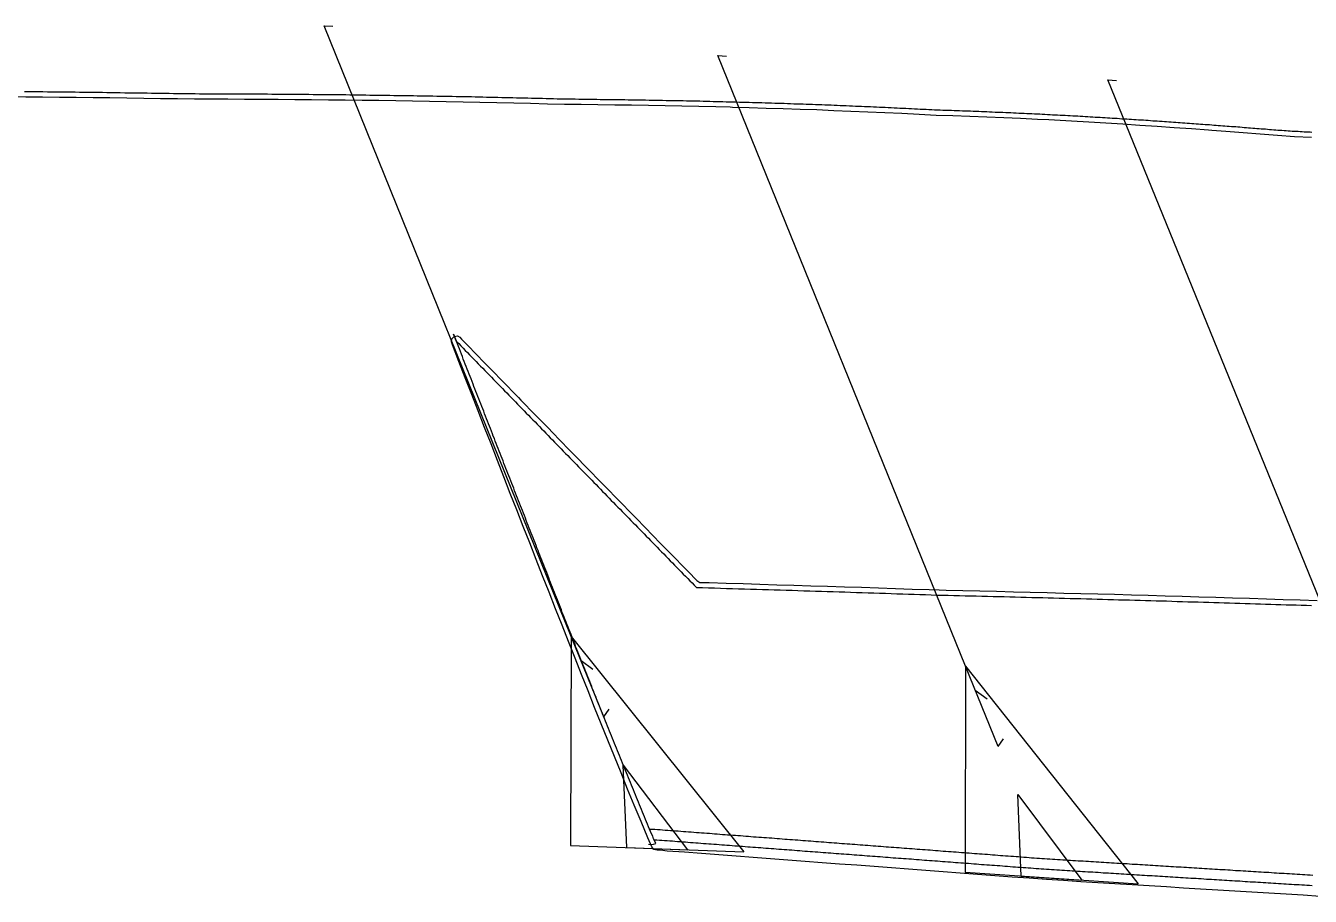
# Model space of a CAD drawing. Extents: x -2251 to 8199, y -2286 to 2329.
# Drawn here: x 2276 to 3757, y -2248 to -1243 of the extents above; entities that cross this region are included whole.
import ezdxf

# ---------------------------------------------------------------- set-up
doc = ezdxf.new("R2010")
doc.units = 0
doc.layers.add('1', color=1, linetype='Continuous')
doc.layers.add('8', color=4, linetype='Continuous')

# ---------------------------------------------------------------- blocks, each defined once
blk = doc.blocks.new('TSR')
at = {"layer": '1'}
blk.add_lwpolyline([(-1151.4, -419.8), (-1171.1, -418.6), (-1190.8, -417.4), (-1210.6, -416.2), (-1230.3, -415), (-1250, -413.8), (-1269.7, -412.6), (-1289.5, -411.4), (-1309.2, -410.2), (-1328.9, -408.9), (-1348.7, -407.7), (-1368.4, -406.5), (-1388.1, -405.3), (-1407.8, -404.1), (-1427.6, -402.9), (-1447.3, -401.7), (-1467, -400.5), (-1486.9, -399), (-1506.8, -397.5), (-1526.7, -396), (-1546.5, -394.5), (-1566.4, -393), (-1586.3, -391.5), (-1606.2, -390), (-1626.1, -388.5), (-1645.9, -387), (-1665.8, -385.5), (-1685.7, -384), (-1705.6, -382.5), (-1725.5, -381), (-1745.3, -379.5), (-1765.2, -378), (-1785.1, -376.5), (-1805, -375), (-1824.9, -373.5), (-1844.7, -372), (-1864.6, -370.5), (-1884.5, -369), (-1904.4, -367.5), (-1912, -366.7), (-1915.8, -366.4), (-1919.5, -365.7), (-1922.1, -362.8), (-1923.7, -359.3), (-1926.6, -352.2), (-1934.4, -333.6), (-1942.2, -314.8), (-1949.9, -296), (-1957.5, -277.3), (-1965.2, -258.4), (-1972.8, -239.6), (-1980.4, -220.7), (-1987.9, -201.8), (-1995.5, -182.9), (-2003, -163.9), (-2010.5, -145), (-2018, -126), (-2025.5, -107), (-2033, -88.1), (-2040.4, -69.1), (-2047.9, -50.1), (-2055.3, -31.1), (-2062.8, -12), (-2070.2, 7), (-2077.6, 26), (-2085.1, 45), (-2092.5, 64), (-2099.9, 83.1), (-2107.3, 102.1), (-2114.7, 121.2), (-2122.2, 140.2), (-2129.6, 159.2), (-2137, 178.3), (-2144.4, 197.3), (-2151.9, 216.3), (-2153, 219.7), (-2152.4, 223.4), (-2149.8, 226.2), (-2146.1, 226.6), (-2143.4, 225.3), (-2141.3, 223.1), (-2137.2, 218.8), (-2134.1, 215.6), (-2114.7, 195.6), (-2105, 185.7), (-2095.2, 175.6), (-2075.8, 155.6), (-2072.9, 152.7), (-2056.4, 135.7), (-2040.8, 119.7), (-2036.9, 115.7), (-2017.5, 95.7), (-2008.7, 86.7), (-1998.1, 75.8), (-1978.6, 55.8), (-1976.5, 53.7), (-1959.2, 35.9), (-1944.4, 20.7), (-1939.7, 15.9), (-1920.3, -4), (-1912.2, -12.3), (-1900.8, -24), (-1881.3, -43.9), (-1880, -45.2), (-1870, -55.5), (-1866.8, -57.6), (-1863.1, -57.7), (-1855.8, -57.9), (-1836.3, -58.5), (-1816.8, -59.1), (-1797.3, -59.7), (-1777.8, -60.3), (-1758.3, -60.9), (-1738.8, -61.5), (-1719.3, -62.1), (-1699.8, -62.7), (-1680.3, -63.3), (-1660.8, -64), (-1641.2, -64.6), (-1621.7, -65.3), (-1602.2, -65.9), (-1590.7, -66.3), (-1582.8, -66.5), (-1563.3, -66.9), (-1543.9, -67.4), (-1524.5, -67.9), (-1505.1, -68.4), (-1485.7, -68.9), (-1466.3, -69.4), (-1446.9, -69.9), (-1427.4, -70.4), (-1408, -70.9), (-1388.6, -71.4), (-1369.1, -72), (-1349.7, -72.5), (-1330.3, -73.1), (-1310.8, -73.7), (-1291.4, -74.2), (-1271.9, -74.8), (-1252.5, -75.4), (-1233, -76), (-1213.6, -76.6), (-1194.1, -77.3), (-1174.6, -77.9), (-1155.2, -78.5)], dxfattribs=at)
at = {"layer": '8'}
for points in [[(-2014.9, -120.1), (-2299.7, 584.5)], [(-2299.7, 584.5), (-2289.7, 584.1)], [(-1560.4, -154.1), (-1846, 550.2)], [(-1846, 550.2), (-1836, 549.5)], [(-1109.8, -181.8), (-1396.5, 522)], [(-1396.5, 522), (-1386.5, 521.5)], [(-2150.5, 228.8), (-2149.4, 226), (-2148.2, 223.1), (-2147.1, 220.2), (-2144.6, 217.8), (-2142.1, 215.2), (-2139.6, 212.6), (-2137, 210), (-2134.5, 207.4), (-2132, 204.8), (-2129.5, 202.3), (-2127, 199.7), (-2124.5, 197.1), (-2122, 194.5), (-2119.5, 191.9), (-2116.9, 189.3), (-2114.4, 186.8), (-2111.9, 184.2), (-2109.4, 181.6), (-2106.9, 179), (-2104.4, 176.4), (-2101.9, 173.8), (-2099.4, 171.3), (-2096.8, 168.7), (-2094.3, 166.1), (-2091.8, 163.5), (-2089.3, 160.9), (-2086.8, 158.3), (-2084.3, 155.8), (-2081.8, 153.2), (-2079.3, 150.6), (-2076.7, 148), (-2074.2, 145.4), (-2071.7, 142.8), (-2069.2, 140.3), (-2066.7, 137.7), (-2064.2, 135.1), (-2061.7, 132.5), (-2059.2, 129.9), (-2056.6, 127.4), (-2054.1, 124.8), (-2051.6, 122.2), (-2049.1, 119.6), (-2046.6, 117), (-2044.1, 114.4), (-2041.6, 111.9), (-2039.1, 109.3), (-2036.5, 106.7), (-2034, 104.1), (-2031.5, 101.5), (-2029, 99), (-2026.5, 96.4), (-2024, 93.8), (-2021.5, 91.2), (-2019, 88.6), (-2016.4, 86), (-2013.9, 83.5), (-2011.4, 80.9), (-2008.9, 78.3), (-2006.4, 75.7), (-2003.9, 73.1), (-2001.4, 70.6), (-1998.8, 68), (-1996.3, 65.4), (-1993.8, 62.8), (-1991.3, 60.2), (-1988.8, 57.7), (-1986.3, 55.1), (-1983.8, 52.5), (-1981.3, 49.9), (-1978.7, 47.3), (-1976.2, 44.8), (-1973.7, 42.2), (-1971.2, 39.6), (-1968.7, 37), (-1966.2, 34.4), (-1963.7, 31.9), (-1961.1, 29.3), (-1958.6, 26.7), (-1956.1, 24.1), (-1953.6, 21.5), (-1951.1, 19), (-1948.6, 16.4), (-1946.1, 13.8), (-1943.5, 11.2), (-1941, 8.7), (-1938.5, 6.1), (-1936, 3.5), (-1933.5, 0.9), (-1931, -1.7), (-1928.4, -4.2), (-1925.9, -6.8), (-1923.4, -9.4), (-1920.9, -12), (-1918.4, -14.5), (-1915.9, -17.1), (-1913.4, -19.7), (-1910.8, -22.3), (-1908.3, -24.8), (-1905.8, -27.4), (-1903.3, -30), (-1900.8, -32.6), (-1898.3, -35.1), (-1895.7, -37.7), (-1893.2, -40.3), (-1890.7, -42.9), (-1888.2, -45.4), (-1885.7, -48), (-1883.1, -50.6), (-1880.6, -53.2), (-1878.1, -55.7), (-1875.6, -58.3), (-1873.1, -60.9), (-1870.6, -63.5), (-1863.6, -63.7), (-1856.6, -63.9), (-1849.7, -64.1), (-1842.7, -64.3), (-1835.8, -64.5), (-1828.9, -64.7), (-1822, -64.9), (-1815.1, -65.1), (-1808.2, -65.3), (-1801.3, -65.5), (-1794.5, -65.8), (-1787.6, -66), (-1780.8, -66.2), (-1774, -66.4), (-1767.1, -66.6), (-1760.3, -66.8), (-1753.5, -67), (-1746.7, -67.2), (-1739.9, -67.4), (-1733.2, -67.7), (-1726.4, -67.9), (-1719.7, -68.1), (-1712.9, -68.3), (-1706.2, -68.5), (-1699.5, -68.7), (-1692.8, -68.9), (-1686.1, -69.2), (-1679.4, -69.4), (-1672.7, -69.6), (-1666, -69.8), (-1659.4, -70), (-1652.7, -70.2), (-1646.1, -70.5), (-1639.4, -70.7), (-1632.8, -70.9), (-1626.2, -71.1), (-1619.6, -71.3), (-1613, -71.6), (-1606.5, -71.8), (-1599.9, -72), (-1593.3, -72.2), (-1586.8, -72.4), (-1580.3, -72.5), (-1573.8, -72.7), (-1567.4, -72.9), (-1560.9, -73), (-1554.4, -73.2), (-1548, -73.3), (-1541.6, -73.5), (-1535.1, -73.6), (-1528.7, -73.8), (-1522.3, -73.9), (-1515.9, -74.1), (-1509.5, -74.3), (-1503.1, -74.4), (-1496.8, -74.6), (-1490.4, -74.8), (-1484.1, -74.9), (-1477.7, -75.1), (-1471.4, -75.2), (-1465.1, -75.4), (-1458.8, -75.6), (-1452.5, -75.7), (-1446.2, -75.9), (-1439.9, -76.1), (-1433.6, -76.2), (-1427.4, -76.4), (-1421.1, -76.6), (-1414.9, -76.7), (-1408.7, -76.9), (-1402.5, -77.1), (-1396.2, -77.2), (-1390, -77.4), (-1383.9, -77.6), (-1377.7, -77.8), (-1371.5, -77.9), (-1365.3, -78.1), (-1359.2, -78.3), (-1353.1, -78.4), (-1346.9, -78.6), (-1340.8, -78.8), (-1334.7, -79), (-1328.6, -79.1), (-1322.5, -79.3), (-1316.4, -79.5), (-1310.3, -79.7), (-1304.3, -79.9), (-1298.2, -80), (-1292.2, -80.2), (-1286.1, -80.4), (-1280.1, -80.6), (-1274.1, -80.8), (-1268.1, -80.9), (-1262.1, -81.1), (-1256.1, -81.3), (-1250.1, -81.5), (-1244.2, -81.7), (-1238.2, -81.9), (-1232.3, -82), (-1226.3, -82.2), (-1220.4, -82.4), (-1214.5, -82.6), (-1208.6, -82.8), (-1202.7, -83), (-1196.8, -83.2), (-1190.9, -83.4), (-1185, -83.6), (-1179.2, -83.7), (-1173.3, -83.9), (-1167.5, -84.1), (-1161.6, -84.3)], [(-1925.9, -359.8), (-1923, -359.9), (-1920.2, -359.6), (-1917.5, -358.8), (-1918.7, -356.1), (-1919.9, -353.3), (-1921, -350.5), (-1922.2, -347.8), (-1923.4, -345), (-1924.5, -342.2), (-1925.7, -339.5), (-1926.9, -336.6), (-1928.1, -333.8), (-1929.2, -331), (-1930.4, -328.2), (-1931.6, -325.4), (-1932.7, -322.6), (-1933.9, -319.7), (-1935.1, -316.9), (-1936.2, -314.1), (-1937.4, -311.3), (-1938.6, -308.4), (-1939.7, -305.6), (-1940.9, -302.8), (-1942, -300), (-1943.2, -297.1), (-1944.4, -294.3), (-1945.5, -291.5), (-1946.7, -288.6), (-1947.8, -285.8), (-1949, -283), (-1950.1, -280.1), (-1951.3, -277.3), (-1952.4, -274.5), (-1953.6, -271.6), (-1954.7, -268.8), (-1955.9, -266), (-1957, -263.1), (-1958.2, -260.3), (-1959.3, -257.5), (-1960.5, -254.6), (-1961.6, -251.8), (-1962.8, -248.9), (-1963.9, -246.1), (-1965.1, -243.3), (-1966.2, -240.4), (-1967.4, -237.6), (-1968.5, -234.8), (-1969.7, -231.9), (-1970.8, -229.1), (-1971.9, -226.2), (-1973.1, -223.4), (-1974.2, -220.5), (-1975.4, -217.7), (-1976.5, -214.8), (-1977.6, -212), (-1978.8, -209.2), (-1979.9, -206.3), (-1981.1, -203.5), (-1982.2, -200.6), (-1983.3, -197.8), (-1984.5, -194.9), (-1985.6, -192.1), (-1986.7, -189.2), (-1987.9, -186.4), (-1989, -183.5), (-1990.2, -180.7), (-1991.3, -177.8), (-1992.4, -175), (-1993.6, -172.1), (-1994.7, -169.3), (-1995.8, -166.4), (-1997, -163.6), (-1998.1, -160.7), (-1999.2, -157.9), (-2000.4, -155), (-2001.5, -152.2), (-2002.6, -149.3), (-2003.7, -146.5), (-2004.9, -143.6), (-2006, -140.8), (-2007.1, -137.9), (-2008.3, -135), (-2009.4, -132.2), (-2010.5, -129.3), (-2011.7, -126.5), (-2012.8, -123.6), (-2013.9, -120.8), (-2015, -117.9), (-2016.2, -115.1), (-2017.3, -112.2), (-2018.4, -109.3), (-2019.5, -106.5), (-2020.7, -103.6), (-2021.8, -100.8), (-2022.9, -97.9), (-2024, -95.1), (-2025.2, -92.2), (-2026.3, -89.3), (-2027.4, -86.5), (-2028.5, -83.6), (-2029.7, -80.8), (-2030.8, -77.9), (-2031.9, -75), (-2033, -72.2), (-2034.2, -69.3), (-2035.3, -66.5), (-2036.4, -63.6), (-2037.5, -60.7), (-2038.7, -57.9), (-2039.8, -55), (-2040.9, -52.2), (-2042, -49.3), (-2043.1, -46.4), (-2044.3, -43.6), (-2045.4, -40.7), (-2046.5, -37.9), (-2047.6, -35), (-2048.8, -32.1), (-2049.9, -29.3), (-2051, -26.4), (-2052.1, -23.6), (-2053.2, -20.7), (-2054.4, -17.8), (-2055.5, -15), (-2056.6, -12.1), (-2057.7, -9.2), (-2058.8, -6.4), (-2060, -3.5), (-2061.1, -0.7), (-2062.2, 2.2), (-2063.3, 5.1), (-2064.4, 7.9), (-2065.5, 10.8), (-2066.7, 13.7), (-2067.8, 16.5), (-2068.9, 19.4), (-2070, 22.3), (-2071.1, 25.1), (-2072.3, 28), (-2073.4, 30.8), (-2074.5, 33.7), (-2075.6, 36.6), (-2076.7, 39.4), (-2077.8, 42.3), (-2079, 45.2), (-2080.1, 48), (-2081.2, 50.9), (-2082.3, 53.8), (-2083.4, 56.6), (-2084.6, 59.5), (-2085.7, 62.4), (-2086.8, 65.2), (-2087.9, 68.1), (-2089, 71), (-2090.1, 73.8), (-2091.3, 76.7), (-2092.4, 79.5), (-2093.5, 82.4), (-2094.6, 85.3), (-2095.7, 88.1), (-2096.8, 91), (-2098, 93.9), (-2099.1, 96.7), (-2100.2, 99.6), (-2101.3, 102.5), (-2102.4, 105.3), (-2103.5, 108.2), (-2104.7, 111.1), (-2105.8, 113.9), (-2106.9, 116.8), (-2108, 119.7), (-2109.1, 122.5), (-2110.2, 125.4), (-2111.4, 128.3), (-2112.5, 131.1), (-2113.6, 134), (-2114.7, 136.9), (-2115.8, 139.7), (-2116.9, 142.6), (-2118.1, 145.4), (-2119.2, 148.3), (-2120.3, 151.2), (-2121.4, 154), (-2122.5, 156.9), (-2123.6, 159.8), (-2124.8, 162.6), (-2125.9, 165.5), (-2127, 168.4), (-2128.1, 171.2), (-2129.2, 174.1), (-2130.3, 177), (-2131.5, 179.8), (-2132.6, 182.7), (-2133.7, 185.6), (-2134.8, 188.4), (-2135.9, 191.3), (-2137, 194.2), (-2138.2, 197), (-2139.3, 199.9), (-2140.4, 202.8), (-2141.5, 205.8), (-2142.6, 208.8), (-2143.7, 211.6), (-2144.9, 214.5), (-2146, 217.4), (-2147.1, 220.2), (-2148.2, 223.1), (-2149.4, 226), (-2150.5, 228.8)], [(-1924.5, -342.3), (-1921.5, -342.4), (-1918.5, -342.5), (-1915.5, -342.6), (-1912.5, -342.8), (-1909.5, -343.1), (-1906.5, -343.3), (-1903.5, -343.5), (-1900.5, -343.7), (-1897.6, -344), (-1894.6, -344.2), (-1891.6, -344.4), (-1888.6, -344.6), (-1885.6, -344.9), (-1882.6, -345.1), (-1879.6, -345.3), (-1876.6, -345.5), (-1873.6, -345.8), (-1870.6, -346), (-1867.6, -346.2), (-1864.6, -346.4), (-1861.6, -346.7), (-1858.6, -346.9), (-1855.6, -347.1), (-1852.6, -347.3), (-1849.6, -347.6), (-1846.6, -347.8), (-1843.6, -348), (-1840.6, -348.3), (-1837.6, -348.5), (-1834.7, -348.7), (-1831.7, -348.9), (-1828.7, -349.2), (-1825.7, -349.4), (-1822.7, -349.6), (-1819.7, -349.8), (-1816.7, -350.1), (-1813.7, -350.3), (-1810.7, -350.5), (-1807.7, -350.7), (-1804.7, -351), (-1801.7, -351.2), (-1798.7, -351.4), (-1795.7, -351.6), (-1792.7, -351.9), (-1789.7, -352.1), (-1786.7, -352.3), (-1783.7, -352.5), (-1780.7, -352.8), (-1777.7, -353), (-1774.7, -353.2), (-1771.8, -353.5), (-1768.8, -353.7), (-1765.8, -353.9), (-1762.8, -354.1), (-1759.8, -354.4), (-1756.8, -354.6), (-1753.8, -354.8), (-1750.8, -355), (-1747.8, -355.3), (-1744.8, -355.5), (-1741.8, -355.7), (-1738.8, -355.9), (-1735.8, -356.2), (-1732.8, -356.4), (-1729.8, -356.6), (-1726.8, -356.8), (-1723.8, -357.1), (-1720.8, -357.3), (-1717.8, -357.5), (-1714.8, -357.8), (-1711.9, -358), (-1708.9, -358.2), (-1705.9, -358.4), (-1702.9, -358.7), (-1699.9, -358.9), (-1696.9, -359.1), (-1693.9, -359.3), (-1690.9, -359.6), (-1687.9, -359.8), (-1684.9, -360), (-1681.9, -360.2), (-1678.9, -360.5), (-1675.9, -360.7), (-1672.9, -360.9), (-1669.9, -361.1), (-1666.9, -361.4), (-1663.9, -361.6), (-1660.9, -361.8), (-1657.9, -362), (-1654.9, -362.3), (-1651.9, -362.5), (-1649, -362.7), (-1646, -363), (-1643, -363.2), (-1640, -363.4), (-1637, -363.6), (-1634, -363.9), (-1631, -364.1), (-1628, -364.3), (-1625, -364.5), (-1622, -364.8), (-1619, -365), (-1616, -365.2), (-1613, -365.4), (-1610, -365.7), (-1607, -365.9), (-1604, -366.1), (-1601, -366.3), (-1598, -366.6), (-1595, -366.8), (-1592, -367), (-1589.1, -367.2), (-1586.1, -367.5), (-1583.1, -367.7), (-1580.1, -367.9), (-1577.1, -368.2), (-1574.1, -368.4), (-1571.1, -368.6), (-1568.1, -368.8), (-1565.1, -369.1), (-1562.1, -369.3), (-1559.1, -369.5), (-1556.1, -369.7), (-1553.1, -370), (-1550.1, -370.2), (-1547.1, -370.4), (-1544.1, -370.6), (-1541.1, -370.9), (-1538.1, -371.1), (-1535.1, -371.3), (-1532.1, -371.5), (-1529.1, -371.8), (-1526.2, -372), (-1523.2, -372.2), (-1520.2, -372.5), (-1517.2, -372.7), (-1514.2, -372.9), (-1511.2, -373.1), (-1508.2, -373.4), (-1505.2, -373.6), (-1502.2, -373.8), (-1499.2, -374), (-1496.2, -374.3), (-1493.2, -374.5), (-1490.2, -374.7), (-1487.2, -374.9), (-1484.2, -375.2), (-1481.2, -375.4), (-1478.2, -375.6), (-1475.2, -375.8), (-1472.3, -376), (-1469.3, -376.2), (-1466.3, -376.4), (-1463.3, -376.6), (-1460.3, -376.8), (-1457.4, -377), (-1454.4, -377.2), (-1451.4, -377.4), (-1448.4, -377.6), (-1445.5, -377.7), (-1442.5, -377.9), (-1439.5, -378.1), (-1436.6, -378.3), (-1433.6, -378.5), (-1430.6, -378.7), (-1427.6, -378.8), (-1424.7, -379), (-1421.7, -379.2), (-1418.7, -379.4), (-1415.8, -379.6), (-1412.8, -379.8), (-1409.8, -379.9), (-1406.8, -380.1), (-1403.9, -380.3), (-1400.9, -380.5), (-1397.9, -380.7), (-1394.9, -380.8), (-1392, -381), (-1389, -381.2), (-1386, -381.4), (-1383.1, -381.6), (-1380.1, -381.8), (-1377.1, -381.9), (-1374.1, -382.1), (-1371.2, -382.3), (-1368.2, -382.5), (-1365.2, -382.7), (-1362.3, -382.8), (-1359.3, -383), (-1356.3, -383.2), (-1353.3, -383.4), (-1350.4, -383.6), (-1347.4, -383.8), (-1344.4, -383.9), (-1341.5, -384.1), (-1338.5, -384.3), (-1335.5, -384.5), (-1332.5, -384.7), (-1329.6, -384.9), (-1326.6, -385), (-1323.6, -385.2), (-1320.6, -385.4), (-1317.7, -385.6), (-1314.7, -385.8), (-1311.7, -385.9), (-1308.8, -386.1), (-1305.8, -386.3), (-1302.8, -386.5), (-1299.8, -386.7), (-1296.9, -386.9), (-1293.9, -387), (-1290.9, -387.2), (-1288, -387.4), (-1285, -387.6), (-1282, -387.8), (-1279, -388), (-1276.1, -388.1), (-1273.1, -388.3), (-1270.1, -388.5), (-1267.2, -388.7), (-1264.2, -388.9), (-1261.2, -389), (-1258.2, -389.2), (-1255.3, -389.4), (-1252.3, -389.6), (-1249.3, -389.8), (-1246.4, -390), (-1243.4, -390.1), (-1240.4, -390.3), (-1237.4, -390.5), (-1234.5, -390.7), (-1231.5, -390.9), (-1228.5, -391), (-1225.5, -391.2), (-1222.6, -391.4), (-1219.6, -391.6), (-1216.6, -391.8), (-1213.7, -392), (-1210.7, -392.1), (-1207.7, -392.3), (-1204.7, -392.5), (-1201.8, -392.7), (-1198.8, -392.9), (-1195.8, -393.1), (-1192.9, -393.2), (-1189.9, -393.4), (-1186.9, -393.6), (-1183.9, -393.8), (-1181, -394), (-1178, -394.1), (-1175, -394.3), (-1172.1, -394.5), (-1169.1, -394.7), (-1166.1, -394.9), (-1163.1, -395.1), (-1160.2, -395.2)], [(-1919.3, -354.7), (-1916.3, -354.8), (-1913.3, -354.9), (-1910.3, -355), (-1907.3, -355.3), (-1904.3, -355.5), (-1901.3, -355.7), (-1898.3, -355.9), (-1895.3, -356.2), (-1892.3, -356.4), (-1889.3, -356.6), (-1886.3, -356.8), (-1883.3, -357.1), (-1880.3, -357.3), (-1877.3, -357.5), (-1874.3, -357.8), (-1871.4, -358), (-1868.4, -358.2), (-1865.4, -358.4), (-1862.4, -358.7), (-1859.4, -358.9), (-1856.4, -359.1), (-1853.4, -359.3), (-1850.4, -359.6), (-1847.4, -359.8), (-1844.4, -360), (-1841.4, -360.2), (-1838.4, -360.5), (-1835.4, -360.7), (-1832.4, -360.9), (-1829.4, -361.1), (-1826.4, -361.4), (-1823.4, -361.6), (-1820.4, -361.8), (-1817.4, -362), (-1814.4, -362.3), (-1811.5, -362.5), (-1808.5, -362.7), (-1805.5, -363), (-1802.5, -363.2), (-1799.5, -363.4), (-1796.5, -363.6), (-1793.5, -363.9), (-1790.5, -364.1), (-1787.5, -364.3), (-1784.5, -364.5), (-1781.5, -364.8), (-1778.5, -365), (-1775.5, -365.2), (-1772.5, -365.4), (-1769.5, -365.7), (-1766.5, -365.9), (-1763.5, -366.1), (-1760.5, -366.3), (-1757.5, -366.6), (-1754.5, -366.8), (-1751.5, -367), (-1748.6, -367.2), (-1745.6, -367.5), (-1742.6, -367.7), (-1739.6, -367.9), (-1736.6, -368.2), (-1733.6, -368.4), (-1730.6, -368.6), (-1727.6, -368.8), (-1724.6, -369.1), (-1721.6, -369.3), (-1718.6, -369.5), (-1715.6, -369.7), (-1712.6, -370), (-1709.6, -370.2), (-1706.6, -370.4), (-1703.6, -370.6), (-1700.6, -370.9), (-1697.6, -371.1), (-1694.6, -371.3), (-1691.6, -371.5), (-1688.6, -371.8), (-1685.7, -372), (-1682.7, -372.2), (-1679.7, -372.4), (-1676.7, -372.7), (-1673.7, -372.9), (-1670.7, -373.1), (-1667.7, -373.4), (-1664.7, -373.6), (-1661.7, -373.8), (-1658.7, -374), (-1655.7, -374.3), (-1652.7, -374.5), (-1649.7, -374.7), (-1646.7, -374.9), (-1643.7, -375.2), (-1640.7, -375.4), (-1637.7, -375.6), (-1634.7, -375.8), (-1631.7, -376.1), (-1628.7, -376.3), (-1625.7, -376.5), (-1622.8, -376.7), (-1619.8, -377), (-1616.8, -377.2), (-1613.8, -377.4), (-1610.8, -377.6), (-1607.8, -377.9), (-1604.8, -378.1), (-1601.8, -378.3), (-1598.8, -378.6), (-1595.8, -378.8), (-1592.8, -379), (-1589.8, -379.2), (-1586.8, -379.5), (-1583.8, -379.7), (-1580.8, -379.9), (-1577.8, -380.1), (-1574.8, -380.4), (-1571.8, -380.6), (-1568.8, -380.8), (-1565.8, -381), (-1562.9, -381.3), (-1559.9, -381.5), (-1556.9, -381.7), (-1553.9, -381.9), (-1550.9, -382.2), (-1547.9, -382.4), (-1544.9, -382.6), (-1541.9, -382.9), (-1538.9, -383.1), (-1535.9, -383.3), (-1532.9, -383.5), (-1529.9, -383.8), (-1526.9, -384), (-1523.9, -384.2), (-1520.9, -384.4), (-1517.9, -384.7), (-1514.9, -384.9), (-1511.9, -385.1), (-1508.9, -385.3), (-1505.9, -385.6), (-1502.9, -385.8), (-1500, -386), (-1497, -386.2), (-1494, -386.5), (-1491, -386.7), (-1488, -386.9), (-1485, -387.1), (-1482, -387.4), (-1479, -387.6), (-1476, -387.8), (-1473, -388.1), (-1470, -388.2), (-1467, -388.4), (-1464.1, -388.6), (-1461.1, -388.8), (-1458.1, -389), (-1455.1, -389.2), (-1452.2, -389.4), (-1449.2, -389.5), (-1446.2, -389.7), (-1443.2, -389.9), (-1440.3, -390.1), (-1437.3, -390.3), (-1434.3, -390.5), (-1431.4, -390.6), (-1428.4, -390.8), (-1425.4, -391), (-1422.4, -391.2), (-1419.5, -391.4), (-1416.5, -391.6), (-1413.5, -391.7), (-1410.6, -391.9), (-1407.6, -392.1), (-1404.6, -392.3), (-1401.6, -392.5), (-1398.7, -392.6), (-1395.7, -392.8), (-1392.7, -393), (-1389.7, -393.2), (-1386.8, -393.4), (-1383.8, -393.6), (-1380.8, -393.7), (-1377.9, -393.9), (-1374.9, -394.1), (-1371.9, -394.3), (-1368.9, -394.5), (-1366, -394.6), (-1363, -394.8), (-1360, -395), (-1357.1, -395.2), (-1354.1, -395.4), (-1351.1, -395.6), (-1348.1, -395.7), (-1345.2, -395.9), (-1342.2, -396.1), (-1339.2, -396.3), (-1336.3, -396.5), (-1333.3, -396.7), (-1330.3, -396.8), (-1327.3, -397), (-1324.4, -397.2), (-1321.4, -397.4), (-1318.4, -397.6), (-1315.4, -397.7), (-1312.5, -397.9), (-1309.5, -398.1), (-1306.5, -398.3), (-1303.6, -398.5), (-1300.6, -398.7), (-1297.6, -398.8), (-1294.6, -399), (-1291.7, -399.2), (-1288.7, -399.4), (-1285.7, -399.6), (-1282.8, -399.8), (-1279.8, -399.9), (-1276.8, -400.1), (-1273.8, -400.3), (-1270.9, -400.5), (-1267.9, -400.7), (-1264.9, -400.8), (-1262, -401), (-1259, -401.2), (-1256, -401.4), (-1253, -401.6), (-1250.1, -401.8), (-1247.1, -401.9), (-1244.1, -402.1), (-1241.1, -402.3), (-1238.2, -402.5), (-1235.2, -402.7), (-1232.2, -402.9), (-1229.3, -403), (-1226.3, -403.2), (-1223.3, -403.4), (-1220.3, -403.6), (-1217.4, -403.8), (-1214.4, -403.9), (-1211.4, -404.1), (-1208.5, -404.3), (-1205.5, -404.5), (-1202.5, -404.7), (-1199.5, -404.9), (-1196.6, -405), (-1193.6, -405.2), (-1190.6, -405.4), (-1187.7, -405.6), (-1184.7, -405.8), (-1181.7, -406), (-1178.7, -406.1), (-1175.8, -406.3), (-1172.8, -406.5), (-1169.8, -406.7), (-1166.8, -406.9), (-1163.9, -407), (-1160.9, -407.2)], [(-2014.9, -120.1), (-2015.9, -361.1)], [(-2014.9, -120.1), (-2015.9, -361.1)], [(-1977.4, -212.8), (-2014.9, -120.1)], [(-2014.9, -120.1), (-1816, -368.6)], [(-2014.9, -120.1), (-1816, -368.6)], [(-2003.6, -147.9), (-1989.9, -157.6)], [(-1560.4, -154.1), (-1560.9, -392)], [(-1560.4, -154.1), (-1560.9, -392)], [(-1522.8, -246.8), (-1560.4, -154.1)], [(-1560.4, -154.1), (-1361.4, -405.5)], [(-1560.4, -154.1), (-1361.4, -405.5)], [(-1549.1, -181.9), (-1535.3, -191.8)], [(-1977.4, -212.8), (-1971.1, -203.9)], [(-1522.8, -246.8), (-1516.6, -238.2)], [(-1950.9, -363.6), (-1954.9, -268.4)], [(-1954.9, -268.4), (-1881, -366.2)], [(-1496.1, -396.4), (-1500.2, -302.4)], [(-1500.2, -302.4), (-1426.2, -401.1)], [(-2015.9, -361.1), (-1816, -368.6)], [(-2015.9, -361.1), (-1816, -368.6)], [(-1950.9, -363.6), (-1881, -366.2)], [(-1560.9, -392), (-1361.4, -405.5)], [(-1560.9, -392), (-1361.4, -405.5)], [(-1496.1, -396.4), (-1426.2, -401.1)]]:
    blk.add_lwpolyline(points, dxfattribs=at)
blk = doc.blocks.new('TSM3')
at = {"layer": '1'}
blk.add_lwpolyline([(1091.4, -328.5), (1071.9, -327.5), (1052.1, -326.2), (1032.2, -324.6), (1012.4, -323), (992.5, -321.5), (976.4, -320.3), (972.7, -320), (952.9, -318.5), (933.1, -317.1), (913.3, -315.7), (893.6, -314.4), (873.9, -313.1), (854.2, -311.9), (834.5, -310.7), (814.8, -309.6), (795.2, -308.6), (788.5, -308.2), (775.6, -307.6), (756, -306.7), (736.5, -305.8), (716.9, -305), (697.4, -304.2), (678, -303.5), (658.5, -302.9), (638.9, -301.9), (619.2, -300.9), (599.6, -300), (580, -299.1), (560.4, -298.3), (540.9, -297.5), (521.3, -296.7), (501.8, -296), (482.3, -295.4), (462.8, -294.8), (443.3, -294.2), (423.9, -293.7), (421.1, -293.6), (404.5, -293.2), (385, -292.7), (365.6, -292.3), (346.2, -291.9), (326.9, -291.6), (307.5, -291.3), (288.2, -291), (268.8, -290.7), (249.5, -290.5), (230.2, -290.3), (210.7, -289.8), (191.2, -289.3), (171.7, -288.8), (152.3, -288.3), (132.8, -287.9), (113.4, -287.5), (93.9, -287.2), (74.5, -286.8), (55.1, -286.5), (35.7, -286.2), (16.3, -285.9), (-3.1, -285.7), (-22.5, -285.4), (-41.8, -285.2), (-61.2, -285), (-80.5, -284.9), (-99.9, -284.7), (-119.2, -284.6), (-138.5, -284.5), (-157.8, -284.4), (-165, -284.3), (-177.1, -284.3), (-196.4, -284.2), (-215.9, -284), (-235.3, -283.7), (-254.8, -283.4), (-274.2, -283.1), (-293.7, -282.8), (-313.1, -282.6), (-332.5, -282.4), (-352, -282.1), (-371.4, -281.9), (-390.8, -281.8), (-410.2, -281.6)], dxfattribs=at)
at = {"layer": '8'}
blk.add_lwpolyline([(1091.9, -322.6), (1089.7, -322.4), (1087.4, -322.3), (1085.1, -322.2), (1082.8, -322.1), (1080.6, -322), (1078.3, -321.8), (1076, -321.7), (1073.7, -321.6), (1071.4, -321.5), (1069.1, -321.4), (1066.7, -321.2), (1064.4, -321), (1062, -320.9), (1059.7, -320.7), (1057.3, -320.5), (1055, -320.4), (1052.6, -320.2), (1050.2, -320), (1047.8, -319.8), (1045.4, -319.6), (1043.1, -319.4), (1040.6, -319.2), (1038.2, -319), (1035.8, -318.9), (1033.4, -318.7), (1031, -318.5), (1028.5, -318.3), (1026.1, -318.1), (1023.7, -317.9), (1021.2, -317.7), (1018.8, -317.5), (1016.3, -317.3), (1013.9, -317.1), (1011.4, -316.9), (1008.9, -316.7), (1006.4, -316.5), (1004, -316.3), (1001.5, -316.1), (999, -316), (996.5, -315.8), (994, -315.6), (991.5, -315.4), (989, -315.2), (986.4, -315), (983.9, -314.8), (981.4, -314.6), (978.9, -314.4), (976.3, -314.2), (973.8, -314), (971.2, -313.9), (968.7, -313.7), (966.1, -313.5), (963.5, -313.3), (960.9, -313.1), (958.4, -312.9), (955.8, -312.7), (953.2, -312.5), (950.6, -312.3), (948, -312.1), (945.4, -312), (942.8, -311.8), (940.1, -311.6), (937.5, -311.4), (934.9, -311.2), (932.3, -311), (929.6, -310.8), (927, -310.7), (924.3, -310.5), (921.7, -310.3), (919, -310.1), (916.3, -309.9), (913.6, -309.7), (911, -309.6), (908.3, -309.4), (905.6, -309.2), (902.9, -309), (900.2, -308.8), (897.5, -308.6), (894.7, -308.5), (892, -308.3), (889.3, -308.1), (886.6, -307.9), (883.8, -307.8), (881.1, -307.6), (878.3, -307.4), (875.5, -307.2), (872.8, -307.1), (870, -306.9), (867.2, -306.7), (864.5, -306.5), (861.7, -306.4), (858.9, -306.2), (856.1, -306), (853.3, -305.8), (850.4, -305.7), (847.6, -305.5), (844.8, -305.3), (842, -305.2), (839.1, -305), (836.3, -304.8), (833.4, -304.7), (830.6, -304.5), (827.7, -304.3), (824.8, -304.2), (822, -304), (819.1, -303.9), (816.2, -303.7), (813.3, -303.5), (810.4, -303.4), (807.5, -303.2), (804.6, -303.1), (801.6, -302.9), (798.7, -302.8), (795.8, -302.6), (792.8, -302.5), (789.9, -302.3), (786.9, -302.2), (784, -302), (781, -301.9), (778, -301.7), (775.1, -301.6), (772.1, -301.4), (769.1, -301.3), (766.1, -301.1), (763.1, -301), (760.1, -300.8), (757, -300.7), (754, -300.6), (751, -300.4), (747.9, -300.3), (744.9, -300.1), (741.8, -300), (738.8, -299.9), (735.7, -299.7), (732.6, -299.6), (729.6, -299.5), (726.5, -299.4), (723.4, -299.2), (720.3, -299.1), (717.2, -299), (714.1, -298.8), (710.9, -298.7), (707.8, -298.6), (704.7, -298.5), (701.5, -298.3), (698.4, -298.2), (695.2, -298.1), (692.1, -298), (688.9, -297.9), (685.7, -297.8), (682.5, -297.7), (679.4, -297.5), (676.2, -297.4), (673, -297.3), (669.7, -297.2), (666.5, -297.1), (663.3, -297), (660.1, -296.9), (656.8, -296.8), (653.6, -296.7), (650.3, -296.5), (647, -296.3), (643.7, -296.2), (640.4, -296), (637, -295.8), (633.7, -295.7), (630.4, -295.5), (627, -295.3), (623.7, -295.1), (620.3, -295), (616.9, -294.8), (613.6, -294.6), (610.2, -294.5), (606.8, -294.3), (603.4, -294.2), (600, -294), (596.6, -293.8), (593.2, -293.7), (589.8, -293.5), (586.3, -293.4), (582.9, -293.2), (579.4, -293.1), (576, -292.9), (572.5, -292.8), (569.1, -292.6), (565.6, -292.5), (562.1, -292.3), (558.6, -292.2), (555.1, -292), (551.6, -291.9), (548.1, -291.8), (544.6, -291.6), (541.1, -291.5), (537.5, -291.3), (534, -291.2), (530.4, -291.1), (526.9, -290.9), (523.3, -290.8), (519.7, -290.7), (516.2, -290.5), (512.6, -290.4), (509, -290.3), (505.4, -290.1), (501.8, -290), (498.2, -289.9), (494.5, -289.8), (490.9, -289.7), (487.3, -289.5), (483.6, -289.4), (480, -289.3), (476.3, -289.2), (472.6, -289.1), (469, -288.9), (465.3, -288.8), (461.6, -288.7), (457.9, -288.6), (454.2, -288.5), (450.5, -288.4), (446.8, -288.3), (443, -288.2), (439.3, -288.1), (435.6, -288), (431.8, -287.9), (428.1, -287.8), (424.3, -287.7), (420.5, -287.6), (416.7, -287.5), (412.9, -287.4), (409.2, -287.3), (405.3, -287.2), (401.5, -287.1), (397.7, -287), (393.9, -286.9), (390.1, -286.8), (386.2, -286.7), (382.4, -286.7), (378.5, -286.6), (374.6, -286.5), (370.8, -286.4), (366.9, -286.3), (363, -286.3), (359.1, -286.2), (355.2, -286.1), (351.3, -286), (347.4, -286), (343.4, -285.9), (339.5, -285.8), (335.6, -285.7), (331.6, -285.7), (327.7, -285.6), (323.7, -285.5), (319.7, -285.5), (315.7, -285.4), (311.8, -285.3), (307.8, -285.3), (303.8, -285.2), (299.7, -285.1), (295.7, -285.1), (291.7, -285), (287.7, -285), (283.6, -284.9), (279.6, -284.9), (275.5, -284.8), (271.4, -284.8), (267.4, -284.7), (263.3, -284.7), (259.2, -284.6), (255.1, -284.6), (251, -284.5), (246.9, -284.5), (242.7, -284.4), (238.6, -284.4), (234.5, -284.3), (230.3, -284.3), (226.1, -284.2), (221.9, -284.1), (217.7, -284), (213.5, -283.8), (209.3, -283.7), (205, -283.6), (200.8, -283.5), (196.5, -283.4), (192.3, -283.3), (188, -283.2), (183.7, -283.1), (179.4, -283), (175.1, -282.9), (170.8, -282.8), (166.5, -282.7), (162.2, -282.6), (157.9, -282.5), (153.5, -282.4), (149.2, -282.3), (144.8, -282.2), (140.5, -282.1), (136.1, -282), (131.7, -281.9), (127.4, -281.8), (123, -281.7), (118.6, -281.6), (114.1, -281.6), (109.7, -281.5), (105.3, -281.4), (100.9, -281.3), (96.4, -281.2), (92, -281.1), (87.5, -281), (83.1, -281), (78.6, -280.9), (74.1, -280.8), (69.6, -280.7), (65.1, -280.7), (60.6, -280.6), (56.1, -280.5), (51.6, -280.4), (47, -280.4), (42.5, -280.3), (37.9, -280.2), (33.4, -280.2), (28.8, -280.1), (24.2, -280), (19.7, -280), (15.1, -279.9), (10.5, -279.9), (5.9, -279.8), (1.2, -279.7), (-3.4, -279.7), (-8, -279.6), (-12.7, -279.6), (-17.3, -279.5), (-22, -279.4), (-26.6, -279.4), (-31.3, -279.3), (-36, -279.3), (-40.7, -279.2), (-45.4, -279.2), (-50.1, -279.1), (-54.8, -279.1), (-59.5, -279.1), (-64.3, -279), (-69, -279), (-73.8, -278.9), (-78.5, -278.9), (-83.3, -278.8), (-88.1, -278.8), (-92.9, -278.8), (-97.7, -278.7), (-102.5, -278.7), (-107.3, -278.7), (-112.1, -278.6), (-116.9, -278.6), (-121.8, -278.6), (-126.6, -278.5), (-131.4, -278.5), (-136.3, -278.5), (-141.2, -278.5), (-146.1, -278.4), (-151, -278.4), (-155.8, -278.4), (-160.8, -278.4), (-165.7, -278.3), (-170.6, -278.3), (-175.5, -278.3), (-180.5, -278.3), (-185.4, -278.3), (-190.4, -278.3), (-195.3, -278.2), (-200.3, -278.2), (-205.3, -278.1), (-210.4, -278.1), (-215.4, -278), (-220.5, -277.9), (-225.5, -277.8), (-230.6, -277.7), (-235.7, -277.7), (-240.8, -277.6), (-245.9, -277.5), (-251, -277.4), (-256.1, -277.4), (-261.2, -277.3), (-266.4, -277.2), (-271.5, -277.1), (-276.7, -277.1), (-281.8, -277), (-287, -276.9), (-292.2, -276.9), (-297.4, -276.8), (-302.5, -276.7), (-307.8, -276.7), (-313, -276.6), (-318.2, -276.5), (-323.4, -276.5), (-328.7, -276.4), (-333.9, -276.3), (-339.2, -276.3), (-344.4, -276.2), (-349.7, -276.2), (-355, -276.1), (-360.3, -276.1), (-365.6, -276), (-370.9, -275.9), (-376.2, -275.9), (-381.6, -275.8), (-386.9, -275.8), (-392.3, -275.7)], dxfattribs=at)

msp = doc.modelspace()

# ---------------------------------------------------------------- block references
for name, p in [('TSM3', (2666.6, -1044)), ('TSR', (4919.5, -1828))]:
    msp.add_blockref(name, p)

doc.saveas('drawing.dxf')
